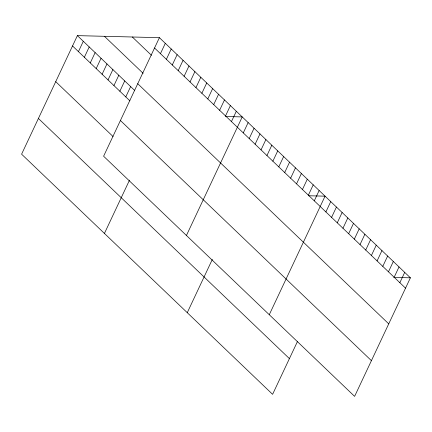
<?xml version="1.0" encoding="UTF-8"?>
<svg xmlns="http://www.w3.org/2000/svg" width="432" height="432" viewBox="0 0 432 432"><rect width="100%" height="100%" fill="white"/><g stroke="black" fill="none" stroke-linecap="round" stroke-linejoin="round"><path stroke-width="0.65" d="M159.397 37.67L103.61 156.222L354.613 396.371L410.4 277.819L159.397 37.67L77.387 35.629L21.6 154.181L272.603 394.33L297.405 341.631M78.446 51.619L83.3 41.294M84.359 57.278L89.219 46.953M90.277 62.937L95.137 52.612M96.196 68.596L101.05 58.271M102.109 74.261L106.969 63.936M108.027 79.92L112.887 69.595M113.945 85.579L118.8 75.254M119.858 91.238L124.718 80.914M125.777 96.903L130.637 86.578M160.45 53.654L165.31 43.33M166.369 59.319L171.229 48.994M172.287 64.978L177.147 54.653M178.2 70.637L183.06 60.313M104.431 233.431L129.497 180.166M184.118 76.297L188.978 65.972M190.037 81.961L194.891 71.636M195.95 87.62L200.81 77.296M201.868 93.28L206.728 82.955M207.787 98.939L212.641 88.614M213.7 104.603L218.56 94.279M219.618 110.263L224.478 99.938M225.536 115.922L230.391 105.597M231.449 121.581L236.309 111.256M186.44 235.472L242.228 116.921L225.617 116.505M243.286 132.905L248.141 122.58M249.199 138.564L254.059 128.239M255.118 144.223L259.978 133.898M261.036 149.888L265.891 139.563M187.261 312.682L212.328 259.416M266.949 155.547L271.809 145.222M272.867 161.206L277.727 150.881M278.786 166.865L283.64 156.546M284.699 172.53L289.559 162.205M290.617 178.189L295.477 167.864M296.536 183.848L301.39 173.524M302.449 189.508L307.309 179.188M308.367 195.172L313.227 184.847M314.285 200.831L319.14 190.507M269.271 314.717L325.058 196.166L308.453 195.755M325.89 211.934L330.75 201.609M331.576 217.377L336.436 207.052M337.268 222.82L342.128 212.495M342.959 228.263L347.814 217.939M348.646 233.707L353.506 223.382M354.337 239.15L359.197 228.825M360.023 244.593L364.883 234.268M365.715 250.036L370.575 239.711M371.407 255.479L376.261 245.155M377.093 260.923L381.953 250.598M382.784 266.366L387.644 256.041M388.471 271.809L393.331 261.484M394.162 277.252L399.022 266.933M399.854 282.695L404.708 272.376M393.795 277.403L410.4 277.819M154.537 47.995L405.54 288.144M132.332 36.995L151.448 55.285M104.447 36.304L143.132 73.316M137.732 83.711L388.735 323.854M77.387 35.629L134.73 90.493M72.527 45.954L129.875 100.818M120.415 120.506L371.417 360.655M55.723 81.67L113.065 136.534M38.405 118.471L289.413 358.614"/></g></svg>
